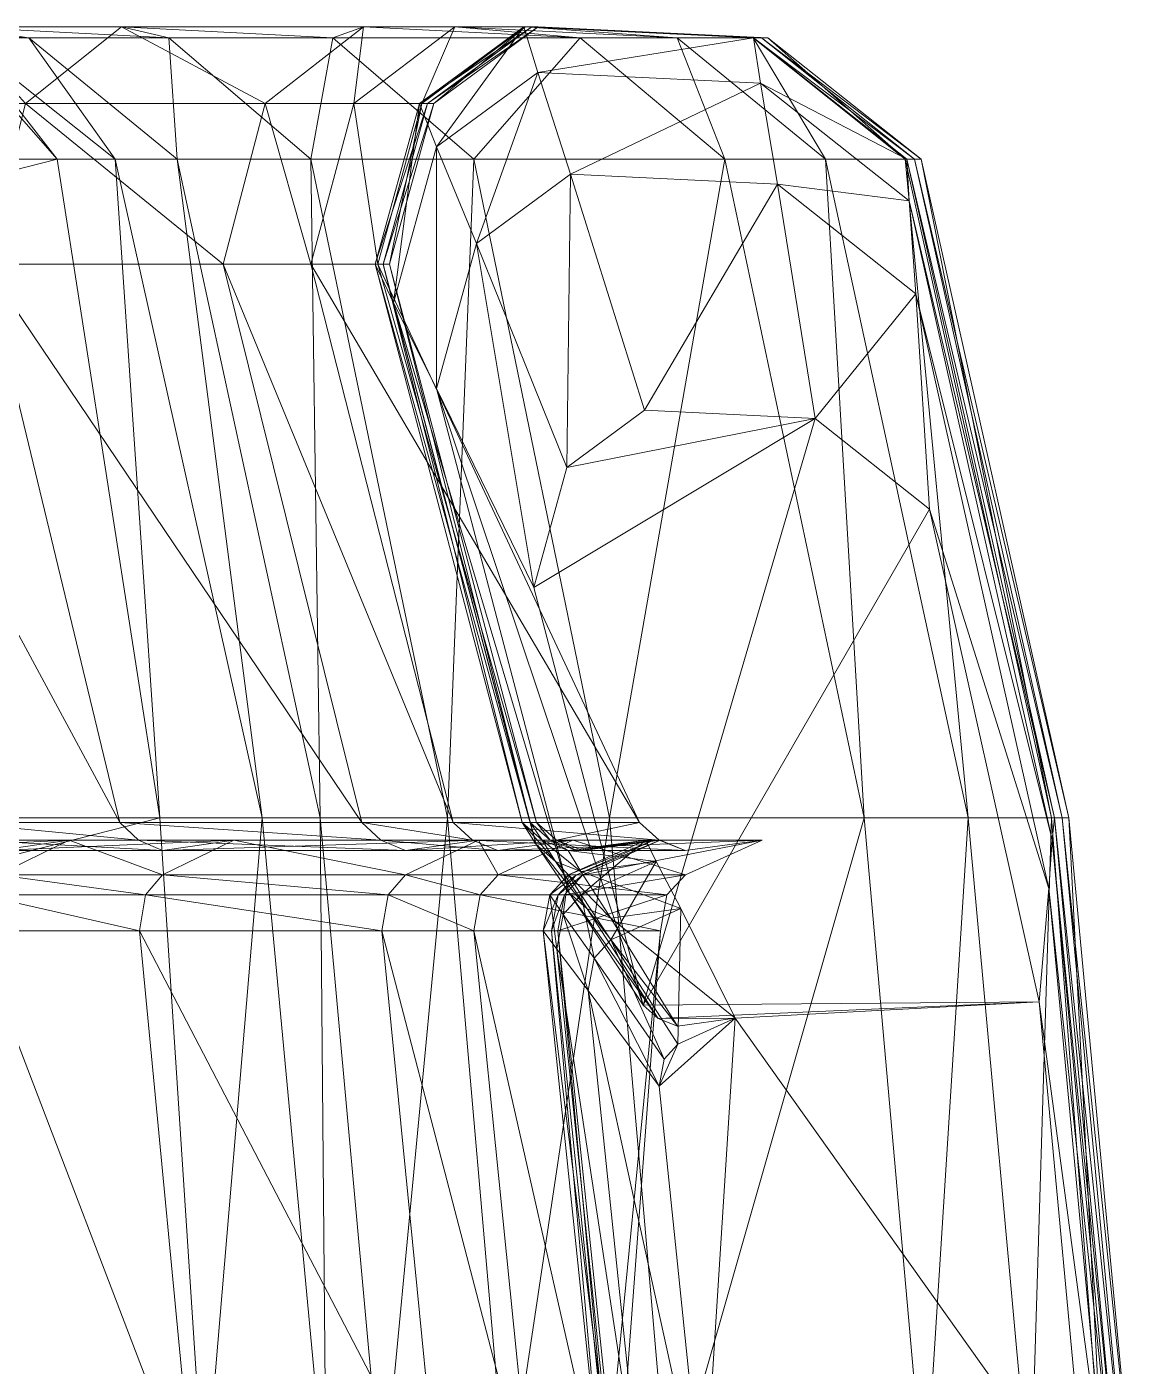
# Model space of a CAD drawing. Header units: millimetres. Extents: x 31518 to 88853, y -87450 to 166285.
# Drawn here: x 47382 to 47593.7, y -84171.1 to -83914.6 of the extents above; entities that cross this region are included whole.
import ezdxf

# ---------------------------------------------------------------- set-up
doc = ezdxf.new("R2010")
doc.units = ezdxf.units.MM

# ---------------------------------------------------------------- blocks, each defined once
blk = doc.blocks.new('08')
at = {"color": 0, "linetype": 'ByBlock', "lineweight": 0}
mesh = blk.add_polyface(dxfattribs=at)
corners = [(-99.76, 339.18, 1185.65), (-96.87, 336.54, 1185.93), (-91.75, 335.6, 1186.03), (-104.72, 350.18, 1184.5), (-9.45, 344.11, 1185.14), (-104.7, 335.42, 1186.05), (-103.23, 339.15, 1185.66), (-10.09, 417.49, 1177.45), (-107.9, 408.32, 1178.41), (89.56, 355.32, 1183.96), (76.61, 340.89, 1185.47), (-10.66, 332.37, 1174.19), (-119.74, 326.39, 1174.55), (-11.44, 421.31, 1168.8), (-129.56, 410.2, 1169.48), (101.47, 414.86, 1169.19), (-12.02, 422.79, 1154.84), (-138.9, 410.84, 1155.14), (109.25, 415.85, 1155.01), (-12.28, 423.57, 1150.13), (-143.1, 411.24, 1150.01), (112.76, 416.41, 1150.06), (-12.28, 425.04, 1103.83), (-143.1, 412.72, 1103.32), (112.76, 417.88, 1103.53), (-12.28, 426.33, 1076.69), (-143.1, 414, 1076.63), (112.76, 419.17, 1076.65), (-12.28, 420.7, 998.93), (-143.1, 410.69, 1000.53), (112.76, 415.81, 999.86), (-12.28, 406.68, 925.29), (-143.1, 394.75, 928.41), (112.76, 399.75, 927.11), (-12.28, 386.47, 858.08), (-143.1, 374.83, 862.16), (112.76, 379.71, 860.45), (-12.28, 337.44, 736.31), (-143.1, 326.1, 741.15), (112.76, 330.86, 739.12)]
mesh.append_faces([[corners[k] for k in face] for face in [(8, 13, 14), (7, 15, 13), (14, 16, 17), (13, 18, 16), (17, 19, 20), (16, 21, 19), (20, 22, 23), (19, 24, 22), (23, 25, 26), (22, 27, 25), (26, 28, 29), (25, 30, 28), (29, 31, 32), (28, 33, 31), (32, 34, 35), (31, 36, 34), (35, 37, 38), (34, 39, 37)]], dxfattribs={"vtx0": -1, "color": 0})
mesh.append_faces([[corners[k] for k in face] for face in [(7, 3, 4), (7, 4, 9)]], dxfattribs={"vtx0": -1, "vtx1": -1, "vtx2": -1, "color": 0})
mesh.append_faces([[corners[k] for k in face] for face in [(3, 2, 4)]], dxfattribs={"vtx0": -1, "vtx2": -1, "color": 0})
mesh.append_faces([[corners[k] for k in face] for face in [(3, 0, 2), (7, 8, 3)]], dxfattribs={"vtx1": -1, "vtx2": -1, "color": 0})
mesh.append_faces([[corners[k] for k in face] for face in [(0, 1, 2), (5, 6, 3), (10, 4, 11), (1, 0, 12), (8, 7, 13), (14, 13, 16), (17, 16, 19), (20, 19, 22), (23, 22, 25), (26, 25, 28), (29, 28, 31), (32, 31, 34), (35, 34, 37)]], dxfattribs={"vtx2": -1, "color": 0})
mesh = blk.add_polyface(dxfattribs=at)
corners = [(-210.21, 317.97, 1187.87), (-221.18, 332.81, 1186.32), (-266.37, 318.67, 1175.02), (-219.61, 365.49, 1182.9), (-264.47, 358.29, 1172.62), (-243.48, 384.74, 1171.02), (-283.8, 355, 1156.56), (-285.84, 312.38, 1157.64), (-261.25, 383.45, 1155.83), (-292.51, 353.65, 1149.44), (-294.61, 309.69, 1149.01), (-269.26, 383, 1149.73), (-292.51, 355.17, 1100.97), (-294.61, 311.25, 1099.17), (-269.26, 384.49, 1102.17), (-143.1, 412.72, 1103.32), (-292.51, 356.41, 1076.37), (-294.61, 312.45, 1076.17), (-269.26, 385.76, 1076.5), (-143.1, 414, 1076.63), (-292.51, 353.58, 1008.04), (-294.61, 310, 1013.77), (-269.26, 382.68, 1004.22), (-143.1, 410.69, 1000.53), (-292.51, 339.03, 942.99), (-269.26, 367.42, 935.56), (-143.1, 394.75, 928.41), (-269.26, 348.18, 871.51), (-292.51, 320.49, 881.23), (-143.1, 374.83, 862.16), (-269.26, 300.12, 752.25), (-143.1, 326.1, 741.15)]
mesh.append_faces([[corners[k] for k in face] for face in [(1, 4, 2), (3, 5, 4), (2, 6, 7), (4, 8, 6), (7, 9, 10), (6, 11, 9), (10, 12, 13), (9, 14, 12), (11, 15, 14), (13, 16, 17), (12, 18, 16), (14, 19, 18), (17, 20, 21), (16, 22, 20), (18, 23, 22), (20, 25, 24), (22, 26, 25), (24, 27, 28), (25, 29, 27), (27, 31, 30)]], dxfattribs={"vtx0": -1, "color": 0})
mesh.append_faces([[corners[k] for k in face] for face in [(0, 1, 2), (1, 3, 4), (2, 4, 6), (4, 5, 8), (7, 6, 9), (6, 8, 11), (10, 9, 12), (9, 11, 14), (13, 12, 16), (12, 14, 18), (17, 16, 20), (16, 18, 22), (21, 20, 24), (20, 22, 25), (24, 25, 27), (28, 27, 30)]], dxfattribs={"vtx2": -1, "color": 0})
mesh = blk.add_polyface(dxfattribs=at)
corners = [(-219.61, 365.49, 1182.9), (-221.18, 332.81, 1186.32), (-210.21, 317.97, 1187.87), (-187.2, 311.65, 1188.54), (-107.23, 332.57, 1186.34), (-202.22, 387.32, 1180.61), (-107.9, 408.32, 1178.41), (-225.33, 293.02, 1176.57), (-128.75, 318.38, 1175.04), (-243.48, 384.74, 1171.02), (-129.56, 410.2, 1169.48), (-138.9, 410.84, 1155.14), (-261.25, 383.45, 1155.83), (-143.1, 411.24, 1150.01), (-269.26, 383, 1149.73), (-138.85, 333.06, 1149.24), (-136.86, 318.22, 1149.09), (-136.86, 319.77, 1099.52), (-138.85, 334.59, 1100.13), (-138.83, 313.2, 1149.04), (-138.83, 314.75, 1099.32), (-143.1, 412.72, 1103.32), (-136.86, 320.98, 1076.21), (-138.85, 335.82, 1076.27), (-138.83, 315.96, 1076.18), (-142.2, 312.14, 1076.17), (-269.26, 384.49, 1102.17), (-143.1, 414, 1076.63), (-136.86, 340.59, 1012.66), (-138.85, 355.3, 1010.73), (-138.83, 335.61, 1013.31), (-142.2, 331.82, 1013.81), (-269.26, 385.76, 1076.5), (-143.1, 410.69, 1000.53), (-136.86, 304.76, 951.96), (-138.85, 319.11, 948.21), (-138.83, 299.9, 953.23), (-142.2, 296.2, 954.2), (-269.26, 382.68, 1004.22), (-143.1, 394.75, 928.41), (-269.26, 367.42, 935.56), (-143.1, 374.83, 862.16), (-269.26, 348.18, 871.51), (-143.1, 326.1, 741.15)]
mesh.append_faces([[corners[k] for k in face] for face in [(4, 7, 8), (5, 10, 9), (9, 11, 12), (12, 13, 14), (15, 17, 18), (16, 20, 17), (18, 22, 23), (20, 25, 24), (23, 28, 29), (24, 31, 30), (29, 34, 35)]], dxfattribs={"vtx0": -1, "color": 0})
mesh.append_faces([[corners[k] for k in face] for face in [(0, 2, 3), (0, 3, 4)]], dxfattribs={"vtx0": -1, "vtx2": -1, "color": 0})
mesh.append_faces([[corners[k] for k in face] for face in [(5, 0, 4), (6, 5, 4)]], dxfattribs={"vtx1": -1, "vtx2": -1, "color": 0})
mesh.append_faces([[corners[k] for k in face] for face in [(0, 1, 2), (0, 5, 9), (5, 6, 10), (9, 10, 11), (12, 11, 13), (15, 16, 17), (16, 19, 20), (14, 13, 21), (18, 17, 22), (17, 20, 24), (26, 21, 27), (23, 22, 28), (22, 24, 30), (24, 25, 31), (32, 27, 33), (29, 28, 34), (28, 30, 36), (30, 31, 37), (38, 33, 39), (40, 39, 41), (42, 41, 43)]], dxfattribs={"vtx2": -1, "color": 0})
mesh = blk.add_polyface(dxfattribs=at)
corners = [(-107.9, 408.32, 1178.41), (-107.23, 332.57, 1186.34), (-104.7, 335.42, 1186.05), (-104.72, 350.18, 1184.5), (-91.75, 335.6, 1186.03), (-116.24, 323.2, 1174.74), (-110.06, 322.05, 1174.81), (-96.87, 336.54, 1185.93), (-119.74, 326.39, 1174.55), (-99.76, 339.18, 1185.65), (-125.72, 339.73, 1173.74), (-103.23, 339.15, 1185.66), (-123.93, 326.36, 1174.55), (-125.71, 321.83, 1174.83), (-128.75, 318.38, 1175.04), (-128.34, 320.69, 1157.43), (-134.77, 335.03, 1157.06), (-132.85, 320.65, 1157.43), (-138.85, 333.06, 1149.24), (-132.22, 318.26, 1149.09), (-136.86, 318.22, 1149.09), (-138.85, 334.59, 1100.13), (-132.22, 319.81, 1099.52), (-138.85, 335.82, 1076.27), (-132.22, 321.02, 1076.21), (-121.5, 316.2, 1076.19), (-128.35, 317.48, 1076.19), (-128.35, 337.11, 1013.12), (-121.5, 335.85, 1013.28), (-132.22, 340.63, 1012.65), (-138.85, 355.3, 1010.73), (-136.86, 320.98, 1076.21), (-138.83, 335.61, 1013.31), (-136.86, 340.59, 1012.66), (-128.35, 301.36, 952.85), (-132.22, 304.8, 951.95), (-138.85, 319.11, 948.21)]
mesh.append_faces([[corners[k] for k in face] for face in [(4, 5, 6), (7, 8, 5), (9, 10, 8), (3, 12, 10), (11, 13, 12), (2, 14, 13), (8, 16, 15), (10, 17, 16), (15, 18, 19), (16, 20, 18), (19, 21, 22), (22, 23, 24), (25, 27, 28), (26, 29, 27), (24, 30, 29), (31, 32, 33), (29, 36, 35)]], dxfattribs={"vtx0": -1, "color": 0})
mesh.append_faces([[corners[k] for k in face] for face in [(0, 2, 3)]], dxfattribs={"vtx0": -1, "vtx1": -1, "vtx2": -1, "color": 0})
mesh.append_faces([[corners[k] for k in face] for face in [(0, 1, 2)]], dxfattribs={"vtx0": -1, "vtx2": -1, "color": 0})
mesh.append_faces([[corners[k] for k in face] for face in [(9, 3, 10), (3, 11, 12), (11, 2, 13), (2, 1, 14), (5, 8, 15), (8, 10, 16), (10, 12, 17), (15, 16, 18), (16, 17, 20), (19, 18, 21), (22, 21, 23), (25, 26, 27), (26, 24, 29), (24, 23, 30), (28, 27, 34), (27, 29, 35), (29, 30, 36)]], dxfattribs={"vtx2": -1, "color": 0})
mesh = blk.add_polyface(dxfattribs=at)
corners = [(-9.45, 344.11, 1185.14), (-91.75, 335.6, 1186.03), (-110.06, 322.05, 1174.81), (-10.66, 332.37, 1174.19), (-96.87, 336.54, 1185.93), (-116.24, 323.2, 1174.74), (93.27, 328.46, 1174.42), (-11.19, 327.12, 1157.26), (-117.95, 316.01, 1157.55), (100.45, 322.91, 1157.37), (-11.42, 324.9, 1149.16), (-121.5, 313.44, 1149.04), (103.68, 320.56, 1149.11), (-11.42, 326.44, 1099.8), (-121.5, 315, 1099.33), (103.68, 322.11, 1099.62), (-11.42, 327.66, 1076.24), (-121.5, 316.2, 1076.19), (103.68, 323.32, 1076.22), (-11.42, 325.08, 1011.79), (-121.5, 335.85, 1013.28), (103.68, 342.91, 1012.35), (-11.42, 311.22, 950.27), (-121.5, 300.13, 953.17), (103.68, 307.02, 951.37), (-11.42, 293.36, 890.75), (-121.5, 282.55, 894.54), (103.68, 289.26, 892.19), (-11.42, 246.7, 775.07), (-121.5, 236.16, 779.57), (-143.1, 326.1, 741.15), (-12.28, 337.44, 736.31), (-12.28, 306.54, 667.96), (-143.1, 295.12, 672.62), (112.76, 299.91, 670.66), (-12.28, 282.66, 603.58), (-143.1, 270.73, 606.67), (112.76, 275.73, 605.37), (-12.28, 271.89, 533.67), (-143.1, 259.61, 534.81), (112.76, 264.76, 534.34)]
mesh.append_faces([[corners[k] for k in face] for face in [(0, 2, 3), (3, 8, 7), (7, 11, 10), (10, 14, 13), (13, 17, 16), (16, 20, 19), (19, 23, 22), (22, 26, 25), (30, 32, 33), (31, 34, 32), (33, 35, 36), (32, 37, 35), (36, 38, 39), (35, 40, 38)]], dxfattribs={"vtx0": -1, "color": 0})
mesh.append_faces([[corners[k] for k in face] for face in [(0, 1, 2), (1, 4, 5), (6, 3, 7), (3, 2, 8), (9, 7, 10), (7, 8, 11), (12, 10, 13), (10, 11, 14), (15, 13, 16), (13, 14, 17), (18, 16, 19), (16, 17, 20), (21, 19, 22), (19, 20, 23), (24, 22, 25), (22, 23, 26), (27, 25, 28), (25, 26, 29), (30, 31, 32), (33, 32, 35), (36, 35, 38)]], dxfattribs={"vtx2": -1, "color": 0})
mesh = blk.add_polyface(dxfattribs=at)
corners = [(-210.21, 317.97, 1187.87), (-266.37, 318.67, 1175.02), (-253.13, 300.68, 1176.11), (-225.33, 293.02, 1176.57), (-271.62, 293.03, 1158.13), (-241.76, 284.79, 1158.34), (-285.84, 312.38, 1157.64), (-279.94, 289.74, 1148.81), (-249.16, 281.24, 1148.72), (-294.61, 309.69, 1149.01), (-279.94, 291.31, 1098.36), (-249.16, 282.82, 1098.01), (-294.61, 311.25, 1099.17), (-279.94, 292.5, 1076.08), (-249.16, 284, 1076.04), (-294.61, 312.45, 1076.17), (-279.94, 290.22, 1016.37), (-249.16, 281.79, 1017.48), (-294.61, 310, 1013.77), (-279.94, 277.2, 959.17), (-249.16, 268.98, 961.32), (-294.61, 296.51, 954.12), (-292.51, 339.03, 942.99), (-279.94, 260.18, 902.39), (-294.61, 279.01, 895.78), (-292.51, 320.49, 881.23), (-292.51, 273.14, 763.78), (-294.61, 232.71, 781.04), (-269.26, 300.12, 752.25), (-269.26, 268.97, 683.29)]
mesh.append_faces([[corners[k] for k in face] for face in [(0, 1, 2), (3, 4, 5), (2, 6, 4), (5, 7, 8), (4, 9, 7), (8, 10, 11), (7, 12, 10), (11, 13, 14), (10, 15, 13), (14, 16, 17), (13, 18, 16), (17, 19, 20), (16, 21, 19), (18, 22, 21), (19, 24, 23), (21, 25, 24), (24, 26, 27), (25, 28, 26)]], dxfattribs={"vtx0": -1, "color": 0})
mesh.append_faces([[corners[k] for k in face] for face in [(3, 2, 4), (2, 1, 6), (5, 4, 7), (4, 6, 9), (8, 7, 10), (7, 9, 12), (11, 10, 13), (10, 12, 15), (14, 13, 16), (13, 15, 18), (17, 16, 19), (16, 18, 21), (20, 19, 23), (19, 21, 24), (21, 22, 25), (24, 25, 26), (26, 28, 29)]], dxfattribs={"vtx2": -1, "color": 0})
mesh = blk.add_polyface(dxfattribs=at)
corners = [(-110.06, 322.05, 1174.81), (-116.24, 323.2, 1174.74), (-124.59, 317.25, 1157.52), (-117.95, 316.01, 1157.55), (-128.34, 320.69, 1157.43), (-123.93, 326.36, 1174.55), (-125.71, 321.83, 1174.83), (-134.75, 315.78, 1157.55), (-132.85, 320.65, 1157.43), (-128.75, 318.38, 1175.04), (-138.02, 312.07, 1157.65), (-128.35, 314.72, 1149.05), (-121.5, 313.44, 1149.04), (-132.22, 318.26, 1149.09), (-138.83, 313.2, 1149.04), (-136.86, 318.22, 1149.09), (-128.35, 316.27, 1099.38), (-121.5, 315, 1099.33), (-132.22, 319.81, 1099.52), (-128.35, 317.48, 1076.19), (-121.5, 316.2, 1076.19), (-132.22, 321.02, 1076.21), (-136.86, 319.77, 1099.52), (-138.83, 315.96, 1076.18), (-136.86, 320.98, 1076.21), (-121.5, 335.85, 1013.28), (-128.35, 301.36, 952.85), (-121.5, 300.13, 953.17), (-128.35, 337.11, 1013.12), (-132.22, 304.8, 951.95), (-136.86, 340.59, 1012.66), (-138.83, 299.9, 953.23), (-136.86, 304.76, 951.96), (-128.35, 283.75, 894.12), (-121.5, 282.55, 894.54), (-132.22, 287.09, 892.95), (-138.85, 319.11, 948.21), (-138.85, 301.05, 888.05), (-138.83, 282.32, 894.62), (-136.86, 287.06, 892.96), (-128.35, 237.33, 779.07), (-132.22, 240.59, 777.68), (-138.85, 254.2, 771.87)]
mesh.append_faces([[corners[k] for k in face] for face in [(0, 2, 3), (1, 4, 2), (5, 7, 8), (6, 10, 7), (3, 11, 12), (2, 13, 11), (8, 14, 15), (12, 16, 17), (11, 18, 16), (17, 19, 20), (16, 21, 19), (22, 23, 24), (25, 26, 27), (28, 29, 26), (30, 31, 32), (27, 33, 34), (26, 35, 33), (29, 37, 35), (32, 38, 39)]], dxfattribs={"vtx0": -1, "color": 0})
mesh.append_faces([[corners[k] for k in face] for face in [(0, 1, 2), (5, 6, 7), (6, 9, 10), (3, 2, 11), (2, 4, 13), (8, 7, 14), (12, 11, 16), (11, 13, 18), (17, 16, 19), (16, 18, 21), (27, 26, 33), (26, 29, 35), (29, 36, 37), (34, 33, 40), (33, 35, 41), (35, 37, 42)]], dxfattribs={"vtx2": -1, "color": 0})
mesh = blk.add_polyface(dxfattribs=at)
corners = [(-107.23, 332.57, 1186.34), (-187.2, 311.65, 1188.54), (-225.33, 293.02, 1176.57), (-210.21, 317.97, 1187.87), (-253.13, 300.68, 1176.11), (-128.75, 318.38, 1175.04), (-241.76, 284.79, 1158.34), (-138.02, 312.07, 1157.65), (-134.75, 315.78, 1157.55), (-142.2, 309.38, 1149), (-138.83, 313.2, 1149.04), (-249.16, 281.24, 1148.72), (-142.2, 310.93, 1099.16), (-138.83, 314.75, 1099.32), (-249.16, 282.82, 1098.01), (-142.2, 312.14, 1076.17), (-249.16, 284, 1076.04), (-249.16, 281.79, 1017.48), (-142.2, 331.82, 1013.81), (-138.83, 335.61, 1013.31), (-142.2, 296.2, 954.2), (-138.83, 299.9, 953.23), (-249.16, 268.98, 961.32), (-138.85, 319.11, 948.21), (-136.86, 304.76, 951.96), (-136.86, 287.06, 892.96), (-138.85, 301.05, 888.05), (-138.83, 282.32, 894.62), (-142.2, 278.71, 895.89), (-249.16, 252.16, 905.2), (-136.86, 240.56, 777.69), (-138.85, 254.2, 771.87), (-138.83, 235.94, 779.67), (-142.2, 232.42, 781.17), (-269.26, 300.12, 752.25), (-143.1, 326.1, 741.15), (-143.1, 295.12, 672.62), (-269.26, 268.97, 683.29), (-143.1, 270.73, 606.67)]
mesh.append_faces([[corners[k] for k in face] for face in [(1, 4, 2), (5, 6, 7), (8, 9, 10), (7, 11, 9), (10, 12, 13), (9, 14, 12), (12, 16, 15), (15, 17, 18), (19, 20, 21), (18, 22, 20), (23, 25, 26), (21, 28, 27), (20, 29, 28), (26, 30, 31), (34, 36, 37)]], dxfattribs={"vtx0": -1, "color": 0})
mesh.append_faces([[corners[k] for k in face] for face in [(0, 1, 2), (1, 3, 4), (5, 2, 6), (8, 7, 9), (7, 6, 11), (10, 9, 12), (9, 11, 14), (13, 12, 15), (12, 14, 16), (15, 16, 17), (18, 17, 22), (23, 24, 25), (24, 21, 27), (21, 20, 28), (20, 22, 29), (26, 25, 30), (25, 27, 32), (27, 28, 33), (34, 35, 36), (37, 36, 38)]], dxfattribs={"vtx2": -1, "color": 0})
mesh = blk.add_polyface(dxfattribs=at)
corners = [(103.68, 289.26, 892.19), (-11.42, 246.7, 775.07), (103.68, 242.71, 776.78), (-11.42, 293.36, 890.75), (-121.5, 236.16, 779.57), (-121.5, 282.55, 894.54), (-128.35, 237.33, 779.07), (-128.35, 283.75, 894.12), (-132.22, 240.59, 777.68), (-132.22, 287.09, 892.95), (-138.85, 254.2, 771.87), (-136.86, 287.06, 892.96), (-138.83, 235.94, 779.67), (-136.86, 240.56, 777.69), (-11.42, 215.18, 705.25), (-121.5, 204.57, 709.58), (-128.35, 205.75, 709.1), (-132.22, 209.04, 707.76), (-138.85, 222.73, 702.17), (-136.86, 209, 707.77), (-138.83, 204.35, 709.67), (103.68, 211.16, 706.89), (-11.42, 187.13, 628.31), (-121.5, 176.05, 631.18), (-128.35, 177.28, 630.86), (-132.22, 180.71, 629.97), (-138.85, 195.03, 626.27), (-136.86, 180.67, 629.98), (-138.83, 175.81, 631.24), (-138.85, 181.76, 542.05), (-143.1, 259.61, 534.81), (-12.28, 271.89, 533.67), (-12.28, 248.61, 414.2), (-143.1, 240.04, 423.06), (112.76, 243.63, 419.35)]
mesh.append_faces([[corners[k] for k in face] for face in [(0, 1, 2), (3, 4, 1), (5, 6, 4), (7, 8, 6), (9, 10, 8), (11, 12, 13), (1, 15, 14), (4, 16, 15), (6, 17, 16), (8, 18, 17), (10, 19, 18), (13, 20, 19), (14, 23, 22), (15, 24, 23), (16, 25, 24), (17, 26, 25), (18, 27, 26), (19, 28, 27), (30, 32, 33), (31, 34, 32)]], dxfattribs={"vtx0": -1, "color": 0})
mesh.append_faces([[corners[k] for k in face] for face in [(2, 1, 14), (1, 4, 15), (4, 6, 16), (6, 8, 17), (8, 10, 18), (10, 13, 19), (13, 12, 20), (21, 14, 22), (14, 15, 23), (15, 16, 24), (16, 17, 25), (17, 18, 26), (18, 19, 27), (19, 20, 28), (25, 26, 29), (30, 31, 32)]], dxfattribs={"vtx2": -1, "color": 0})
mesh = blk.add_polyface(dxfattribs=at)
corners = [(-249.16, 268.98, 961.32), (-279.94, 260.18, 902.39), (-249.16, 252.16, 905.2), (-138.83, 282.32, 894.62), (-142.2, 232.42, 781.17), (-138.83, 235.94, 779.67), (-142.2, 278.71, 895.89), (-249.16, 206.54, 792.22), (-279.94, 214.36, 788.88), (-294.61, 279.01, 895.78), (-294.61, 232.71, 781.04), (-142.2, 200.81, 711.12), (-138.83, 204.35, 709.67), (-249.16, 174.76, 721.75), (-279.94, 182.63, 718.54), (-294.61, 201.1, 711), (-292.51, 273.14, 763.78), (-292.51, 241.8, 694.38), (-269.26, 268.97, 683.29), (-142.2, 172.11, 632.2), (-292.51, 214.97, 621.11), (-294.61, 172.41, 632.12), (-269.26, 243.38, 613.75), (-143.1, 270.73, 606.67), (-292.51, 202.26, 540.14), (-269.26, 231.49, 537.43), (-143.1, 259.61, 534.81), (-294.61, 158.5, 544.21), (-292.51, 199.99, 464.45), (-269.26, 220.39, 443.36), (-143.1, 240.04, 423.06)]
mesh.append_faces([[corners[k] for k in face] for face in [(0, 1, 2), (3, 4, 5), (6, 7, 4), (2, 8, 7), (1, 10, 8), (5, 11, 12), (4, 13, 11), (7, 14, 13), (8, 15, 14), (10, 17, 15), (16, 18, 17), (15, 20, 21), (17, 22, 20), (18, 23, 22), (20, 25, 24), (22, 26, 25), (24, 29, 28), (25, 30, 29)]], dxfattribs={"vtx0": -1, "color": 0})
mesh.append_faces([[corners[k] for k in face] for face in [(6, 2, 7), (2, 1, 8), (1, 9, 10), (5, 4, 11), (4, 7, 13), (7, 8, 14), (8, 10, 15), (10, 16, 17), (12, 11, 19), (15, 17, 20), (17, 18, 22), (21, 20, 24), (20, 22, 25), (22, 23, 26), (27, 24, 28), (24, 25, 29), (25, 26, 30)]], dxfattribs={"vtx2": -1, "color": 0})
mesh = blk.add_polyface(dxfattribs=at)
corners = [(103.68, 182.93, 629.4), (-11.42, 187.13, 628.31), (-11.42, 173.64, 542.8), (-121.5, 176.05, 631.18), (-121.5, 162.23, 543.86), (-128.35, 177.28, 630.86), (-128.35, 163.5, 543.74), (-132.22, 180.71, 629.97), (-132.22, 167.03, 543.41), (-138.85, 181.76, 542.05), (-138.85, 195.03, 626.27), (-136.86, 180.67, 629.98), (-136.86, 166.99, 543.42), (-138.83, 175.81, 631.24), (-138.83, 161.99, 543.88), (103.68, 169.31, 543.2), (-11.42, 179.99, 485.12), (-121.5, 172.03, 493.35), (-128.35, 172.91, 492.43), (-132.22, 175.38, 489.88), (-138.85, 185.67, 479.25), (-136.86, 175.35, 489.91), (-138.83, 171.86, 493.52), (103.68, 176.98, 488.23), (-11.42, -274.75, 494.71), (-121.5, -275, 506.16), (-128.35, -274.97, 504.89), (-132.22, -274.9, 501.35), (-138.85, -274.58, 486.55), (-136.86, -274.9, 501.39), (-138.83, -275, 506.4), (-143.1, 240.04, 423.06), (-12.28, 248.61, 414.2), (-12.28, -272.64, 396.06), (-143.1, -272.91, 408.38), (112.76, -272.8, 403.21)]
mesh.append_faces([[corners[k] for k in face] for face in [(1, 4, 2), (3, 6, 4), (5, 8, 6), (7, 9, 8), (11, 14, 12), (2, 17, 16), (4, 18, 17), (6, 19, 18), (8, 20, 19), (9, 21, 20), (12, 22, 21), (16, 25, 24), (20, 29, 28), (31, 33, 34), (32, 35, 33)]], dxfattribs={"vtx0": -1, "color": 0})
mesh.append_faces([[corners[k] for k in face] for face in [(0, 1, 2), (1, 3, 4), (3, 5, 6), (5, 7, 8), (10, 11, 12), (11, 13, 14), (15, 2, 16), (2, 4, 17), (4, 6, 18), (6, 8, 19), (8, 9, 20), (9, 12, 21), (12, 14, 22), (23, 16, 24), (16, 17, 25), (17, 18, 26), (18, 19, 27), (19, 20, 28), (20, 21, 29), (21, 22, 30), (31, 32, 33)]], dxfattribs={"vtx2": -1, "color": 0})
mesh = blk.add_polyface(dxfattribs=at)
corners = [(-138.83, 204.35, 709.67), (-142.2, 172.11, 632.2), (-138.83, 175.81, 631.24), (-142.2, 200.81, 711.12), (-249.16, 174.76, 721.75), (-249.16, 144.87, 639.25), (-279.94, 182.63, 718.54), (-279.94, 153.1, 637.12), (-294.61, 201.1, 711), (-294.61, 172.41, 632.12), (-138.85, 195.03, 626.27), (-136.86, 166.99, 543.42), (-138.85, 181.76, 542.05), (-142.2, 158.18, 544.24), (-138.83, 161.99, 543.88), (-249.16, 130.16, 546.84), (-279.94, 138.62, 546.05), (-294.61, 158.5, 544.21), (-292.51, 202.26, 540.14), (-142.2, 169.2, 496.27), (-138.83, 171.86, 493.52), (-249.16, 149.63, 516.49), (-279.94, 155.54, 510.38), (-294.61, 169.42, 496.04), (-292.51, 199.99, 464.45), (-142.2, -275.09, 510.23), (-249.16, -275.69, 538.36), (-279.94, -275.51, 529.86), (-294.61, -275.08, 509.91), (-292.51, -274.14, 465.97), (-269.26, 220.39, 443.36), (-269.26, -273.51, 436.63), (-143.1, 240.04, 423.06), (-143.1, -272.91, 408.38)]
mesh.append_faces([[corners[k] for k in face] for face in [(0, 1, 2), (3, 5, 1), (4, 7, 5), (6, 9, 7), (10, 11, 12), (2, 13, 14), (1, 15, 13), (5, 16, 15), (7, 17, 16), (9, 18, 17), (14, 19, 20), (13, 21, 19), (15, 22, 21), (16, 23, 22), (17, 24, 23), (24, 31, 29), (30, 33, 31)]], dxfattribs={"vtx0": -1, "color": 0})
mesh.append_faces([[corners[k] for k in face] for face in [(3, 4, 5), (4, 6, 7), (6, 8, 9), (2, 1, 13), (1, 5, 15), (5, 7, 16), (7, 9, 17), (14, 13, 19), (13, 15, 21), (15, 16, 22), (16, 17, 23), (20, 19, 25), (19, 21, 26), (21, 22, 27), (22, 23, 28), (23, 24, 29), (24, 30, 31), (30, 32, 33)]], dxfattribs={"vtx2": -1, "color": 0})

msp = doc.modelspace()

# ---------------------------------------------------------------- block references
at = {"rotation": 270}
msp.add_blockref('08', (47167.38, -84209.24, -5.99), dxfattribs=at)

doc.saveas('drawing.dxf')
